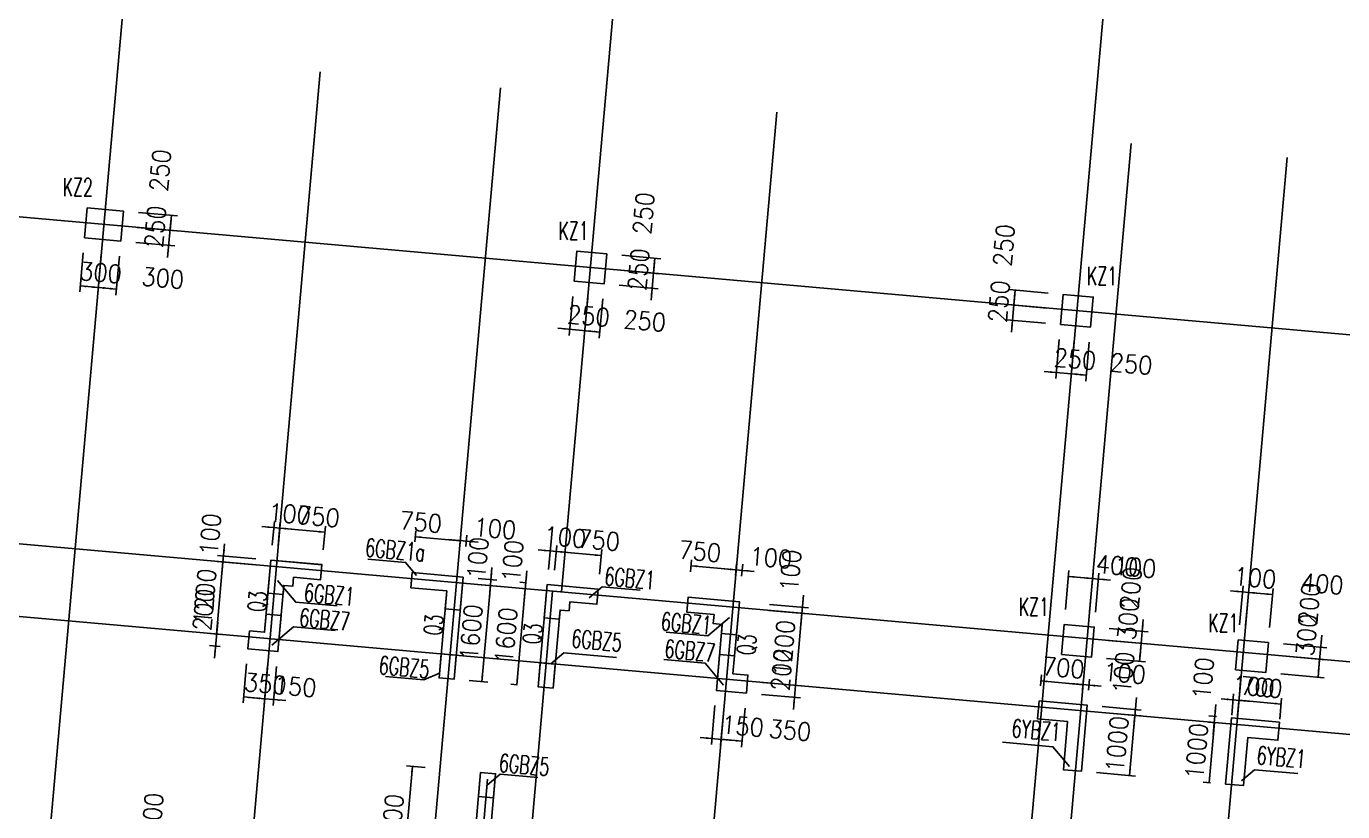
# Model space of a CAD drawing. Extents: x 387171 to 699106, y 11966 to 245688.
# Drawn here: x 616880 to 638714, y 66753 to 79777 of the extents above; entities that cross this region are included whole.
import ezdxf

# ---------------------------------------------------------------- set-up
doc = ezdxf.new("R2010")
doc.units = 0
doc.header["$LTSCALE"] = 100
doc.header["$MEASUREMENT"] = 0
for name, color, linetype in [('b边缘构件', 235, 'Continuous'), ('COLU', 7, 'Continuous'), ('DIM', 3, 'Continuous'), ('DOTE', 253, 'Continuous'), ('NUM', 7, 'Continuous'), ('TEXT', 7, 'Continuous'), ('THIN', 7, 'Continuous'), ('wall-主楼', 2, 'Continuous'), ('Y阴影', 254, 'Continuous'), ('剪力墙身标注', 7, 'Continuous'), ('小尺寸', 4, 'Continuous')]:
    doc.layers.add(name, color=color, linetype=linetype)
doc.styles.get("Standard").update_dxf_attribs({"font": 'standard'})
doc.dimstyles.get("Standard").update_dxf_attribs({"dimtxt": 300, "dimasz": 100, "dimexe": 100, "dimexo": 250, "dimgap": 100, "dimtad": 0, "dimtoh": 1, "dimdec": 0, "dimdsep": 46, "dimcen": 0.09, "dimclrt": 7, "dimadec": 0, "dimazin": 0, "dimtfac": 1, "dimtdec": 4, "dimtofl": 0, "dimtmove": 0, "dimatfit": 3, "dimfxl": 1, "dimtolj": 1, "dimtzin": 0, "dimarcsym": 0})

# ---------------------------------------------------------------- blocks, each defined once
blk = doc.blocks.new('*D3343')
at = {"layer": '小尺寸', "color": 0, "linetype": 'ByBlock', "lineweight": -2}
for p, q in [((620534, 69203), (620476, 68556)), ((620882, 69172), (620825, 68525)), ((620485, 68656), (620834, 68625))]:
    blk.add_line(p, q, dxfattribs=at)
for points in [[(620485, 68656), (620586, 68663), (620583, 68630)], [(620834, 68625), (620732, 68617), (620735, 68650)]]:
    blk.add_solid(points, dxfattribs=at)
at = {"layer": '小尺寸', "color": 7, "linetype": 'Continuous', "lineweight": -2, "insert": (620846, 68875), "char_height": 300, "width": 566.67, "attachment_point": 5, "rotation": 354.9316}
blk.add_mtext('350', dxfattribs=at)
blk = doc.blocks.new('*D3957')
at = {"layer": '小尺寸', "color": 0, "linetype": 'ByBlock', "lineweight": -2}
for p, q in [((628453, 68501), (628395, 67854)), ((628801, 68470), (628744, 67823)), ((628404, 67953), (628753, 67922))]:
    blk.add_line(p, q, dxfattribs=at)
for points in [[(628404, 67953), (628505, 67961), (628502, 67928)], [(628753, 67922), (628652, 67915), (628655, 67948)]]:
    blk.add_solid(points, dxfattribs=at)
at = {"layer": '小尺寸', "color": 7, "linetype": 'Continuous', "lineweight": -2, "insert": (629548, 68103), "char_height": 300, "width": 566.67, "attachment_point": 5, "rotation": 354.9316}
blk.add_mtext('350', dxfattribs=at)
blk = doc.blocks.new('*D129')
at = {"layer": '小尺寸', "color": 0, "linetype": 'ByBlock', "lineweight": -2}
for p, q in [((629196, 70092), (629844, 70034)), ((629638, 68848), (629744, 70043)), ((629090, 68896), (629738, 68839))]:
    blk.add_line(p, q, dxfattribs=at)
for points in [[(629744, 70043), (629752, 69942), (629719, 69945)], [(629638, 68848), (629630, 68949), (629663, 68946)]]:
    blk.add_solid(points, dxfattribs=at)
at = {"layer": '小尺寸', "color": 7, "linetype": 'Continuous', "lineweight": -2, "insert": (629442, 69467), "char_height": 300, "width": 690, "attachment_point": 5, "rotation": 84.9317}
blk.add_mtext('1200', dxfattribs=at)
blk = doc.blocks.new('*D4452')
at = {"layer": '小尺寸', "color": 0, "linetype": 'ByBlock', "lineweight": -2}
for p, q in [((629726, 69844), (629771, 70342)), ((629196, 70092), (629844, 70034)), ((629205, 70191), (629852, 70134))]:
    blk.add_line(p, q, dxfattribs=at)
for points in [[(629753, 70143), (629745, 70244), (629778, 70241)], [(629744, 70043), (629752, 69942), (629719, 69945)]]:
    blk.add_solid(points, dxfattribs=at)
at = {"layer": '小尺寸', "color": 7, "linetype": 'Continuous', "lineweight": -2, "insert": (629556, 70753), "char_height": 300, "width": 476.67, "attachment_point": 5, "rotation": 84.9316}
blk.add_mtext('100', dxfattribs=at)
blk = doc.blocks.new('*D598')
at = {"layer": '小尺寸', "color": 0, "linetype": 'ByBlock', "lineweight": -2}
for p, q in [((634718, 68397), (635365, 68340)), ((635177, 67352), (635266, 68349)), ((634629, 67401), (635277, 67344))]:
    blk.add_line(p, q, dxfattribs=at)
for points in [[(635266, 68349), (635273, 68247), (635240, 68250)], [(635177, 67352), (635169, 67454), (635203, 67451)]]:
    blk.add_solid(points, dxfattribs=at)
at = {"layer": '小尺寸', "color": 7, "linetype": 'Continuous', "lineweight": -2, "insert": (634972, 67873), "char_height": 300, "width": 690, "attachment_point": 5, "rotation": 84.9316}
blk.add_mtext('1000', dxfattribs=at)
blk = doc.blocks.new('*D1361')
at = {"layer": '小尺寸', "color": 0, "linetype": 'ByBlock', "lineweight": -2}
for p, q in [((635248, 68149), (635292, 68647)), ((634718, 68397), (635365, 68340)), ((634727, 68497), (635374, 68439))]:
    blk.add_line(p, q, dxfattribs=at)
for points in [[(635266, 68349), (635273, 68247), (635240, 68250)], [(635274, 68448), (635267, 68549), (635300, 68546)]]:
    blk.add_solid(points, dxfattribs=at)
at = {"layer": '小尺寸', "color": 7, "linetype": 'Continuous', "lineweight": -2, "insert": (635078, 69058), "char_height": 300, "width": 476.67, "attachment_point": 5, "rotation": 84.9316}
blk.add_mtext('100', dxfattribs=at)
blk = doc.blocks.new('*D314')
at = {"layer": '小尺寸', "color": 0, "linetype": 'ByBlock', "lineweight": -2}
for p, q in [((620169, 71193), (620125, 70695)), ((620688, 70947), (620052, 71003)), ((620679, 70847), (620043, 70903))]:
    blk.add_line(p, q, dxfattribs=at)
for points in [[(620151, 70994), (620144, 71095), (620177, 71092)], [(620142, 70895), (620150, 70793), (620117, 70796)]]:
    blk.add_solid(points, dxfattribs=at)
at = {"layer": '小尺寸', "color": 7, "linetype": 'Continuous', "lineweight": -2, "insert": (619932, 71353), "char_height": 300, "width": 476.67, "attachment_point": 5, "rotation": 84.9316}
blk.add_mtext('100', dxfattribs=at)
blk = doc.blocks.new('*D1208')
at = {"layer": '小尺寸', "color": 0, "linetype": 'ByBlock', "lineweight": -2}
for p, q in [((620142, 70895), (620036, 69699)), ((620679, 70847), (620043, 70903)), ((620106, 69693), (619937, 69708))]:
    blk.add_line(p, q, dxfattribs=at)
for points in [[(620142, 70895), (620150, 70793), (620117, 70796)], [(620036, 69699), (620029, 69800), (620062, 69797)]]:
    blk.add_solid(points, dxfattribs=at)
at = {"layer": '小尺寸', "color": 7, "linetype": 'Continuous', "lineweight": -2, "insert": (619840, 70319), "char_height": 300, "width": 690, "attachment_point": 5, "rotation": 84.9316}
blk.add_mtext('1200', dxfattribs=at)
blk = doc.blocks.new('*D791')
at = {"layer": '小尺寸', "color": 0, "linetype": 'ByBlock', "lineweight": -2}
for p, q in [((620054, 69898), (620001, 69301)), ((620106, 69693), (619937, 69708)), ((620094, 69493), (619919, 69509))]:
    blk.add_line(p, q, dxfattribs=at)
for points in [[(620036, 69699), (620029, 69800), (620062, 69797)], [(620019, 69500), (620027, 69399), (619993, 69402)]]:
    blk.add_solid(points, dxfattribs=at)
at = {"layer": '小尺寸', "color": 7, "linetype": 'Continuous', "lineweight": -2, "insert": (619821, 70103), "char_height": 300, "width": 566.67, "attachment_point": 5, "rotation": 84.9316}
blk.add_mtext('200', dxfattribs=at)
blk = doc.blocks.new('*D2277')
at = {"layer": '小尺寸', "color": 0, "linetype": 'ByBlock', "lineweight": -2}
for p, q in [((629603, 68449), (629656, 69047)), ((629090, 68896), (629738, 68839)), ((629073, 68697), (629720, 68640))]:
    blk.add_line(p, q, dxfattribs=at)
for points in [[(629638, 68848), (629630, 68949), (629663, 68946)], [(629620, 68648), (629628, 68547), (629595, 68550)]]:
    blk.add_solid(points, dxfattribs=at)
at = {"layer": '小尺寸', "color": 7, "linetype": 'Continuous', "lineweight": -2, "insert": (629410, 69105), "char_height": 300, "width": 566.67, "attachment_point": 5, "rotation": 84.9317}
blk.add_mtext('200', dxfattribs=at)
blk = doc.blocks.new('*D319')
at = {"layer": '小尺寸', "color": 0, "linetype": 'ByBlock', "lineweight": -2}
for p, q in [((623115, 65611), (623283, 67504)), ((623493, 67485), (623184, 67513)), ((623226, 65601), (623016, 65620))]:
    blk.add_line(p, q, dxfattribs=at)
for points in [[(623283, 67504), (623291, 67403), (623258, 67406)], [(623115, 65611), (623108, 65712), (623141, 65709)]]:
    blk.add_solid(points, dxfattribs=at)
at = {"layer": '小尺寸', "color": 7, "linetype": 'Continuous', "lineweight": -2, "insert": (622950, 66580), "char_height": 300, "width": 685, "attachment_point": 5, "rotation": 84.9316}
blk.add_mtext('1900', dxfattribs=at)
blk = doc.blocks.new('*D4313')
at = {"layer": '小尺寸', "color": 0, "linetype": 'ByBlock', "lineweight": -2}
for p, q in [((620786, 71481), (621284, 71437)), ((620959, 71173), (620994, 71563)), ((621059, 71165), (621093, 71554))]:
    blk.add_line(p, q, dxfattribs=at)
for points in [[(620985, 71463), (620884, 71455), (620887, 71489)], [(621085, 71454), (621186, 71462), (621183, 71429)]]:
    blk.add_solid(points, dxfattribs=at)
at = {"layer": '小尺寸', "color": 7, "linetype": 'Continuous', "lineweight": -2, "insert": (621248, 71691), "char_height": 300, "width": 476.67, "attachment_point": 5, "rotation": 354.9316}
blk.add_mtext('100', dxfattribs=at)
blk = doc.blocks.new('*D667')
at = {"layer": '小尺寸', "color": 0, "linetype": 'ByBlock', "lineweight": -2}
for p, q in [((621059, 71165), (621093, 71554)), ((621085, 71454), (621832, 71388)), ((621806, 71098), (621840, 71488))]:
    blk.add_line(p, q, dxfattribs=at)
for points in [[(621085, 71454), (621186, 71462), (621183, 71429)], [(621832, 71388), (621731, 71380), (621733, 71413)]]:
    blk.add_solid(points, dxfattribs=at)
at = {"layer": '小尺寸', "color": 7, "linetype": 'Continuous', "lineweight": -2, "insert": (621728, 71648), "char_height": 300, "width": 566.67, "attachment_point": 5, "rotation": 354.9316}
blk.add_mtext('750', dxfattribs=at)
blk = doc.blocks.new('*D1346')
at = {"layer": '小尺寸', "color": 0, "linetype": 'ByBlock', "lineweight": -2}
for p, q in [((628952, 70738), (628454, 70782)), ((628645, 70667), (628662, 70864)), ((628744, 70658), (628762, 70855))]:
    blk.add_line(p, q, dxfattribs=at)
for points in [[(628654, 70764), (628552, 70757), (628555, 70790)], [(628753, 70756), (628854, 70763), (628851, 70730)]]:
    blk.add_solid(points, dxfattribs=at)
at = {"layer": '小尺寸', "color": 7, "linetype": 'Continuous', "lineweight": -2, "insert": (629230, 70964), "char_height": 300, "width": 476.67, "attachment_point": 5, "rotation": 354.9316}
blk.add_mtext('100', dxfattribs=at)
blk = doc.blocks.new('*D1104')
at = {"layer": '小尺寸', "color": 0, "linetype": 'ByBlock', "lineweight": -2}
for p, q in [((627898, 70733), (627915, 70930)), ((628654, 70764), (627906, 70831)), ((628645, 70667), (628662, 70864))]:
    blk.add_line(p, q, dxfattribs=at)
for points in [[(627906, 70831), (628008, 70839), (628005, 70805)], [(628654, 70764), (628552, 70757), (628555, 70790)]]:
    blk.add_solid(points, dxfattribs=at)
at = {"layer": '小尺寸', "color": 7, "linetype": 'Continuous', "lineweight": -2, "insert": (628053, 71069), "char_height": 300, "width": 566.67, "attachment_point": 5, "rotation": 354.9316}
blk.add_mtext('750', dxfattribs=at)
blk = doc.blocks.new('*D1844')
at = {"layer": '小尺寸', "color": 0, "linetype": 'ByBlock', "lineweight": -2}
for p, q in [((624377, 71221), (623879, 71265)), ((624070, 71160), (624087, 71347)), ((624170, 71151), (624186, 71338))]:
    blk.add_line(p, q, dxfattribs=at)
for points in [[(624078, 71247), (623977, 71239), (623980, 71272)], [(624178, 71238), (624279, 71246), (624276, 71213)]]:
    blk.add_solid(points, dxfattribs=at)
at = {"layer": '小尺寸', "color": 7, "linetype": 'Continuous', "lineweight": -2, "insert": (624654, 71447), "char_height": 300, "width": 476.67, "attachment_point": 5, "rotation": 354.9316}
blk.add_mtext('100', dxfattribs=at)
blk = doc.blocks.new('*D1584')
at = {"layer": '小尺寸', "color": 0, "linetype": 'ByBlock', "lineweight": -2}
for p, q in [((623323, 71226), (623340, 71413)), ((624078, 71247), (623331, 71313)), ((624070, 71160), (624087, 71347))]:
    blk.add_line(p, q, dxfattribs=at)
for points in [[(623331, 71313), (623432, 71321), (623429, 71288)], [(624078, 71247), (623977, 71239), (623980, 71272)]]:
    blk.add_solid(points, dxfattribs=at)
at = {"layer": '小尺寸', "color": 7, "linetype": 'Continuous', "lineweight": -2, "insert": (623424, 71556), "char_height": 300, "width": 566.67, "attachment_point": 5, "rotation": 354.9316}
blk.add_mtext('750', dxfattribs=at)
blk = doc.blocks.new('*D2349')
at = {"layer": '小尺寸', "color": 0, "linetype": 'ByBlock', "lineweight": -2}
for p, q in [((625370, 71094), (625868, 71050)), ((625542, 70767), (625578, 71176)), ((625641, 70758), (625677, 71167))]:
    blk.add_line(p, q, dxfattribs=at)
for points in [[(625569, 71076), (625468, 71069), (625471, 71102)], [(625669, 71067), (625770, 71075), (625767, 71042)]]:
    blk.add_solid(points, dxfattribs=at)
at = {"layer": '小尺寸', "color": 7, "linetype": 'Continuous', "lineweight": -2, "insert": (625815, 71305), "char_height": 300, "width": 476.67, "attachment_point": 5, "rotation": 354.9316}
blk.add_mtext('100', dxfattribs=at)
blk = doc.blocks.new('*D2102')
at = {"layer": '小尺寸', "color": 0, "linetype": 'ByBlock', "lineweight": -2}
for p, q in [((625641, 70758), (625677, 71167)), ((625669, 71067), (626416, 71001)), ((626388, 70692), (626425, 71101))]:
    blk.add_line(p, q, dxfattribs=at)
for points in [[(625669, 71067), (625770, 71075), (625767, 71042)], [(626416, 71001), (626315, 70993), (626318, 71027)]]:
    blk.add_solid(points, dxfattribs=at)
at = {"layer": '小尺寸', "color": 7, "linetype": 'Continuous', "lineweight": -2, "insert": (626376, 71256), "char_height": 300, "width": 566.67, "attachment_point": 5, "rotation": 354.9316}
blk.add_mtext('750', dxfattribs=at)
blk = doc.blocks.new('*D2862')
at = {"layer": '小尺寸', "color": 0, "linetype": 'ByBlock', "lineweight": -2}
for p, q in [((634706, 68833), (634208, 68877)), ((634400, 68777), (634416, 68959)), ((634500, 68768), (634516, 68950))]:
    blk.add_line(p, q, dxfattribs=at)
for points in [[(634407, 68859), (634306, 68852), (634309, 68885)], [(634507, 68851), (634608, 68858), (634605, 68825)]]:
    blk.add_solid(points, dxfattribs=at)
at = {"layer": '小尺寸', "color": 7, "linetype": 'Continuous', "lineweight": -2, "insert": (635098, 69049), "char_height": 300, "width": 476.67, "attachment_point": 5, "rotation": 354.9316}
blk.add_mtext('100', dxfattribs=at)
blk = doc.blocks.new('*D2600')
at = {"layer": '小尺寸', "color": 0, "linetype": 'ByBlock', "lineweight": -2}
for p, q in [((633703, 68839), (633719, 69021)), ((634407, 68859), (633710, 68921)), ((634400, 68777), (634416, 68959))]:
    blk.add_line(p, q, dxfattribs=at)
for points in [[(633710, 68921), (633811, 68929), (633808, 68896)], [(634407, 68859), (634306, 68852), (634309, 68885)]]:
    blk.add_solid(points, dxfattribs=at)
at = {"layer": '小尺寸', "color": 7, "linetype": 'Continuous', "lineweight": -2, "insert": (634081, 69139), "char_height": 300, "width": 566.67, "attachment_point": 5, "rotation": 354.9316}
blk.add_mtext('700', dxfattribs=at)
blk = doc.blocks.new('*D2789')
at = {"layer": '小尺寸', "color": 0, "linetype": 'ByBlock', "lineweight": -2}
for p, q in [((636612, 68530), (636568, 68032)), ((636611, 68229), (636486, 68240)), ((636619, 68329), (636495, 68340))]:
    blk.add_line(p, q, dxfattribs=at)
for points in [[(636594, 68331), (636587, 68432), (636620, 68429)], [(636586, 68231), (636593, 68130), (636560, 68133)]]:
    blk.add_solid(points, dxfattribs=at)
at = {"layer": '小尺寸', "color": 7, "linetype": 'Continuous', "lineweight": -2, "insert": (636399, 68963), "char_height": 300, "width": 476.67, "attachment_point": 5, "rotation": 84.9316}
blk.add_mtext('100', dxfattribs=at)
blk = doc.blocks.new('*D3680')
at = {"layer": '小尺寸', "color": 0, "linetype": 'ByBlock', "lineweight": -2}
for p, q in [((636611, 68229), (636486, 68240)), ((636586, 68231), (636497, 67235)), ((636522, 67233), (636398, 67244))]:
    blk.add_line(p, q, dxfattribs=at)
for points in [[(636586, 68231), (636593, 68130), (636560, 68133)], [(636497, 67235), (636490, 67336), (636523, 67334)]]:
    blk.add_solid(points, dxfattribs=at)
at = {"layer": '小尺寸', "color": 7, "linetype": 'Continuous', "lineweight": -2, "insert": (636292, 67756), "char_height": 300, "width": 690, "attachment_point": 5, "rotation": 84.9316}
blk.add_mtext('1000', dxfattribs=at)
blk = doc.blocks.new('*D3291')
at = {"layer": '小尺寸', "color": 0, "linetype": 'ByBlock', "lineweight": -2}
for p, q in [((636696, 68626), (637194, 68582)), ((636873, 68356), (636904, 68708)), ((636972, 68347), (637004, 68700))]:
    blk.add_line(p, q, dxfattribs=at)
for points in [[(636895, 68609), (636794, 68601), (636797, 68634)], [(636995, 68600), (637096, 68608), (637093, 68574)]]:
    blk.add_solid(points, dxfattribs=at)
at = {"layer": '小尺寸', "color": 7, "linetype": 'Continuous', "lineweight": -2, "insert": (637236, 68829), "char_height": 300, "width": 476.67, "attachment_point": 5, "rotation": 354.9316}
blk.add_mtext('100', dxfattribs=at)
blk = doc.blocks.new('*D4166')
at = {"layer": '小尺寸', "color": 0, "linetype": 'ByBlock', "lineweight": -2}
for p, q in [((636972, 68347), (637004, 68700)), ((636995, 68600), (637692, 68538)), ((637670, 68285), (637701, 68638))]:
    blk.add_line(p, q, dxfattribs=at)
for points in [[(636995, 68600), (637096, 68608), (637093, 68574)], [(637692, 68538), (637591, 68530), (637594, 68563)]]:
    blk.add_solid(points, dxfattribs=at)
at = {"layer": '小尺寸', "color": 7, "linetype": 'Continuous', "lineweight": -2, "insert": (637366, 68818), "char_height": 300, "width": 566.67, "attachment_point": 5, "rotation": 354.9316}
blk.add_mtext('700', dxfattribs=at)
blk = doc.blocks.new('*D1188')
at = {"layer": '小尺寸', "color": 0, "linetype": 'ByBlock', "lineweight": -2}
for p, q in [((624604, 70800), (624560, 70302)), ((624374, 70620), (624686, 70592)), ((624365, 70520), (624677, 70492))]:
    blk.add_line(p, q, dxfattribs=at)
for points in [[(624586, 70601), (624578, 70702), (624612, 70699)], [(624577, 70501), (624585, 70400), (624552, 70403)]]:
    blk.add_solid(points, dxfattribs=at)
at = {"layer": '小尺寸', "color": 7, "linetype": 'Continuous', "lineweight": -2, "insert": (624367, 70960), "char_height": 300, "width": 476.67, "attachment_point": 5, "rotation": 84.9316}
blk.add_mtext('100', dxfattribs=at)
blk = doc.blocks.new('*D1359')
at = {"layer": '小尺寸', "color": 0, "linetype": 'ByBlock', "lineweight": -2}
for p, q in [((624365, 70520), (624677, 70492)), ((624577, 70501), (624436, 68907)), ((624223, 68926), (624536, 68899))]:
    blk.add_line(p, q, dxfattribs=at)
for points in [[(624577, 70501), (624585, 70400), (624552, 70403)], [(624436, 68907), (624428, 69009), (624461, 69006)]]:
    blk.add_solid(points, dxfattribs=at)
at = {"layer": '小尺寸', "color": 7, "linetype": 'Continuous', "lineweight": -2, "insert": (624258, 69726), "char_height": 300, "width": 685, "attachment_point": 5, "rotation": 84.9316}
blk.add_mtext('1600', dxfattribs=at)
blk = doc.blocks.new('*D2266')
at = {"layer": '小尺寸', "color": 0, "linetype": 'ByBlock', "lineweight": -2}
for p, q in [((625183, 70749), (625139, 70251)), ((625171, 70549), (625066, 70558)), ((625162, 70449), (625057, 70459))]:
    blk.add_line(p, q, dxfattribs=at)
for points in [[(625165, 70549), (625157, 70651), (625191, 70648)], [(625156, 70450), (625164, 70349), (625131, 70352)]]:
    blk.add_solid(points, dxfattribs=at)
at = {"layer": '小尺寸', "color": 7, "linetype": 'Continuous', "lineweight": -2, "insert": (624946, 70909), "char_height": 300, "width": 476.67, "attachment_point": 5, "rotation": 84.9316}
blk.add_mtext('100', dxfattribs=at)
blk = doc.blocks.new('*D1872')
at = {"layer": '小尺寸', "color": 0, "linetype": 'ByBlock', "lineweight": -2}
for p, q in [((625156, 70450), (625015, 68856)), ((625162, 70449), (625057, 70459)), ((625021, 68856), (624915, 68865))]:
    blk.add_line(p, q, dxfattribs=at)
for points in [[(625156, 70450), (625164, 70349), (625131, 70352)], [(625015, 68856), (625007, 68957), (625040, 68954)]]:
    blk.add_solid(points, dxfattribs=at)
at = {"layer": '小尺寸', "color": 7, "linetype": 'Continuous', "lineweight": -2, "insert": (624837, 69675), "char_height": 300, "width": 685, "attachment_point": 5, "rotation": 84.9316}
blk.add_mtext('1600', dxfattribs=at)
blk = doc.blocks.new('*D2023')
at = {"layer": '小尺寸', "color": 0, "linetype": 'ByBlock', "lineweight": -2}
for p, q in [((619185, 66261), (619141, 65763)), ((619042, 65973), (619258, 65953)), ((619051, 66072), (619267, 66053))]:
    blk.add_line(p, q, dxfattribs=at)
for points in [[(619167, 66062), (619160, 66163), (619193, 66160)], [(619158, 65962), (619166, 65861), (619133, 65864)]]:
    blk.add_solid(points, dxfattribs=at)
at = {"layer": '小尺寸', "color": 7, "linetype": 'Continuous', "lineweight": -2, "insert": (618975, 66718), "char_height": 300, "width": 476.67, "attachment_point": 5, "rotation": 84.9316}
blk.add_mtext('100', dxfattribs=at)
blk = doc.blocks.new('*D1144')
at = {"layer": '小尺寸', "color": 0, "linetype": 'ByBlock', "lineweight": -2}
for p, q in [((620882, 69172), (620825, 68525)), ((621032, 69159), (620974, 68512)), ((620635, 68642), (621183, 68594))]:
    blk.add_line(p, q, dxfattribs=at)
for points in [[(620834, 68625), (620733, 68617), (620736, 68650)], [(620983, 68611), (621084, 68619), (621081, 68586)]]:
    blk.add_solid(points, dxfattribs=at)
at = {"layer": '小尺寸', "color": 7, "linetype": 'Continuous', "lineweight": -2, "insert": (621342, 68830), "char_height": 300, "width": 476.67, "attachment_point": 5, "rotation": 354.9316}
blk.add_mtext('150', dxfattribs=at)
blk = doc.blocks.new('*D875')
at = {"layer": '小尺寸', "color": 0, "linetype": 'ByBlock', "lineweight": -2}
for p, q in [((628303, 68514), (628246, 67867)), ((628453, 68501), (628395, 67854)), ((628056, 67984), (628603, 67936))]:
    blk.add_line(p, q, dxfattribs=at)
for points in [[(628255, 67966), (628154, 67959), (628157, 67992)], [(628404, 67953), (628505, 67961), (628502, 67928)]]:
    blk.add_solid(points, dxfattribs=at)
at = {"layer": '小尺寸', "color": 7, "linetype": 'Continuous', "lineweight": -2, "insert": (628763, 68172), "char_height": 300, "width": 476.67, "attachment_point": 5, "rotation": 354.9316}
blk.add_mtext('150', dxfattribs=at)
blk = doc.blocks.new('*D599')
at = {"layer": 'DIM', "color": 0, "linetype": 'ByBlock', "lineweight": -2}
for p, q in [((617825, 76019), (617768, 75372)), ((618124, 75993), (618067, 75345)), ((617777, 75471), (618076, 75445))]:
    blk.add_line(p, q, dxfattribs=at)
for points in [[(617777, 75471), (617878, 75479), (617875, 75446)], [(618076, 75445), (617975, 75437), (617978, 75470)]]:
    blk.add_solid(points, dxfattribs=at)
at = {"layer": 'DIM', "color": 7, "linetype": 'Continuous', "lineweight": -2, "insert": (618113, 75693), "char_height": 300, "width": 566.67, "attachment_point": 5, "rotation": 354.9316}
blk.add_mtext('300', dxfattribs=at)
blk = doc.blocks.new('*D363')
at = {"layer": 'DIM', "color": 0, "linetype": 'ByBlock', "lineweight": -2}
for p, q in [((618124, 75993), (618067, 75345)), ((618423, 75966), (618366, 75319)), ((618076, 75445), (618374, 75418))]:
    blk.add_line(p, q, dxfattribs=at)
for points in [[(618076, 75445), (618177, 75453), (618174, 75420)], [(618374, 75418), (618273, 75411), (618276, 75444)]]:
    blk.add_solid(points, dxfattribs=at)
at = {"layer": 'DIM', "color": 7, "linetype": 'Continuous', "lineweight": -2, "insert": (619145, 75601), "char_height": 300, "width": 566.67, "attachment_point": 5, "rotation": 354.9316}
blk.add_mtext('300', dxfattribs=at)
blk = doc.blocks.new('*D1119')
at = {"layer": 'DIM', "color": 0, "linetype": 'ByBlock', "lineweight": -2}
for p, q in [((618716, 76442), (619364, 76385)), ((619224, 75945), (619282, 76593)), ((618694, 76193), (619342, 76136))]:
    blk.add_line(p, q, dxfattribs=at)
for points in [[(619264, 76394), (619256, 76495), (619290, 76492)], [(619242, 76145), (619250, 76044), (619217, 76046)]]:
    blk.add_solid(points, dxfattribs=at)
at = {"layer": 'DIM', "color": 7, "linetype": 'Continuous', "lineweight": -2, "insert": (619019, 76456), "char_height": 300, "width": 566.67, "attachment_point": 5, "rotation": 84.9316}
blk.add_mtext('250', dxfattribs=at)
blk = doc.blocks.new('*D726')
at = {"layer": 'DIM', "color": 0, "linetype": 'ByBlock', "lineweight": -2}
for p, q in [((618738, 76691), (619386, 76634)), ((619264, 76394), (619286, 76643)), ((618716, 76442), (619364, 76385))]:
    blk.add_line(p, q, dxfattribs=at)
for points in [[(619286, 76643), (619294, 76542), (619261, 76545)], [(619264, 76394), (619256, 76495), (619290, 76492)]]:
    blk.add_solid(points, dxfattribs=at)
at = {"layer": 'DIM', "color": 7, "linetype": 'Continuous', "lineweight": -2, "insert": (619101, 77388), "char_height": 300, "width": 566.67, "attachment_point": 5, "rotation": 84.9316}
blk.add_mtext('250', dxfattribs=at)
blk = doc.blocks.new('*D4044')
at = {"layer": 'DIM', "color": 0, "linetype": 'ByBlock', "lineweight": -2}
for p, q in [((633829, 75353), (633182, 75410)), ((633281, 75401), (633259, 75152)), ((633807, 75104), (633160, 75161))]:
    blk.add_line(p, q, dxfattribs=at)
for points in [[(633281, 75401), (633289, 75300), (633256, 75303)], [(633259, 75152), (633251, 75253), (633285, 75251)]]:
    blk.add_solid(points, dxfattribs=at)
at = {"layer": 'DIM', "color": 7, "linetype": 'Continuous', "lineweight": -2, "insert": (633096, 76147), "char_height": 300, "width": 566.67, "attachment_point": 5, "rotation": 84.9316}
blk.add_mtext('250', dxfattribs=at)
blk = doc.blocks.new('*D237')
at = {"layer": 'DIM', "color": 0, "linetype": 'ByBlock', "lineweight": -2}
for p, q in [((633277, 75352), (633219, 74704)), ((633807, 75104), (633160, 75161)), ((633785, 74855), (633137, 74912))]:
    blk.add_line(p, q, dxfattribs=at)
for points in [[(633259, 75152), (633251, 75253), (633285, 75251)], [(633237, 74903), (633245, 74802), (633212, 74805)]]:
    blk.add_solid(points, dxfattribs=at)
at = {"layer": 'DIM', "color": 7, "linetype": 'Continuous', "lineweight": -2, "insert": (633014, 75215), "char_height": 300, "width": 566.67, "attachment_point": 5, "rotation": 84.9316}
blk.add_mtext('250', dxfattribs=at)
blk = doc.blocks.new('*D4559')
at = {"layer": 'DIM', "color": 0, "linetype": 'ByBlock', "lineweight": -2}
for p, q in [((634012, 74584), (633954, 73936)), ((634261, 74562), (634203, 73914)), ((633764, 74054), (634412, 73996))]:
    blk.add_line(p, q, dxfattribs=at)
for points in [[(633963, 74036), (633862, 74028), (633865, 74061)], [(634212, 74014), (634313, 74022), (634310, 73988)]]:
    blk.add_solid(points, dxfattribs=at)
at = {"layer": 'DIM', "color": 7, "linetype": 'Continuous', "lineweight": -2, "insert": (634274, 74259), "char_height": 300, "width": 566.67, "attachment_point": 5, "rotation": 354.9316}
blk.add_mtext('250', dxfattribs=at)
blk = doc.blocks.new('*D186')
at = {"layer": 'DIM', "color": 0, "linetype": 'ByBlock', "lineweight": -2}
for p, q in [((634261, 74562), (634203, 73914)), ((634510, 74540), (634452, 73892)), ((634212, 74014), (634461, 73992))]:
    blk.add_line(p, q, dxfattribs=at)
for points in [[(634212, 74014), (634313, 74022), (634310, 73988)], [(634461, 73992), (634360, 73984), (634363, 74017)]]:
    blk.add_solid(points, dxfattribs=at)
at = {"layer": 'DIM', "color": 7, "linetype": 'Continuous', "lineweight": -2, "insert": (635207, 74177), "char_height": 300, "width": 566.67, "attachment_point": 5, "rotation": 354.9316}
blk.add_mtext('250', dxfattribs=at)
blk = doc.blocks.new('*D915')
at = {"layer": 'DIM', "color": 0, "linetype": 'ByBlock', "lineweight": -2}
for p, q in [((625944, 75299), (625886, 74652)), ((626193, 75277), (626135, 74630)), ((625696, 74769), (626343, 74712))]:
    blk.add_line(p, q, dxfattribs=at)
for points in [[(625895, 74751), (625794, 74744), (625797, 74777)], [(626144, 74729), (626245, 74737), (626242, 74704)]]:
    blk.add_solid(points, dxfattribs=at)
at = {"layer": 'DIM', "color": 7, "linetype": 'Continuous', "lineweight": -2, "insert": (626206, 74975), "char_height": 300, "width": 566.67, "attachment_point": 5, "rotation": 354.9316}
blk.add_mtext('250', dxfattribs=at)
blk = doc.blocks.new('*D696')
at = {"layer": 'DIM', "color": 0, "linetype": 'ByBlock', "lineweight": -2}
for p, q in [((626193, 75277), (626135, 74630)), ((626442, 75255), (626384, 74608)), ((626144, 74729), (626393, 74707))]:
    blk.add_line(p, q, dxfattribs=at)
for points in [[(626144, 74729), (626245, 74737), (626242, 74704)], [(626393, 74707), (626292, 74700), (626295, 74733)]]:
    blk.add_solid(points, dxfattribs=at)
at = {"layer": 'DIM', "color": 7, "linetype": 'Continuous', "lineweight": -2, "insert": (627139, 74892), "char_height": 300, "width": 566.67, "attachment_point": 5, "rotation": 354.9316}
blk.add_mtext('250', dxfattribs=at)
blk = doc.blocks.new('*D1451')
at = {"layer": 'DIM', "color": 0, "linetype": 'ByBlock', "lineweight": -2}
for p, q in [((627243, 75234), (627300, 75882)), ((626735, 75731), (627382, 75674)), ((626713, 75482), (627360, 75425))]:
    blk.add_line(p, q, dxfattribs=at)
for points in [[(627283, 75682), (627275, 75784), (627308, 75781)], [(627261, 75433), (627268, 75332), (627235, 75335)]]:
    blk.add_solid(points, dxfattribs=at)
at = {"layer": 'DIM', "color": 7, "linetype": 'Continuous', "lineweight": -2, "insert": (627037, 75745), "char_height": 300, "width": 566.67, "attachment_point": 5, "rotation": 84.9316}
blk.add_mtext('250', dxfattribs=at)
blk = doc.blocks.new('*D1217')
at = {"layer": 'DIM', "color": 0, "linetype": 'ByBlock', "lineweight": -2}
for p, q in [((626757, 75980), (627404, 75923)), ((627283, 75682), (627305, 75932)), ((626735, 75731), (627382, 75674))]:
    blk.add_line(p, q, dxfattribs=at)
for points in [[(627283, 75682), (627275, 75784), (627308, 75781)], [(627305, 75932), (627312, 75830), (627279, 75833)]]:
    blk.add_solid(points, dxfattribs=at)
at = {"layer": 'DIM', "color": 7, "linetype": 'Continuous', "lineweight": -2, "insert": (627120, 76677), "char_height": 300, "width": 566.67, "attachment_point": 5, "rotation": 84.9316}
blk.add_mtext('250', dxfattribs=at)
blk = doc.blocks.new('*D2304')
at = {"layer": 'DIM', "color": 0, "linetype": 'ByBlock', "lineweight": -2}
for p, q in [((636855, 70416), (637353, 70372)), ((637005, 69851), (637063, 70498)), ((637105, 69842), (637162, 70489))]:
    blk.add_line(p, q, dxfattribs=at)
for points in [[(637054, 70399), (636953, 70391), (636956, 70424)], [(637154, 70390), (637255, 70397), (637252, 70364)]]:
    blk.add_solid(points, dxfattribs=at)
at = {"layer": 'DIM', "color": 7, "linetype": 'Continuous', "lineweight": -2, "insert": (637262, 70631), "char_height": 300, "width": 476.67, "attachment_point": 5, "rotation": 354.9316}
blk.add_mtext('100', dxfattribs=at)
blk = doc.blocks.new('*D3225')
at = {"layer": 'DIM', "color": 0, "linetype": 'ByBlock', "lineweight": -2}
for p, q in [((637105, 69842), (637162, 70489)), ((637154, 70390), (637552, 70354)), ((637503, 69807), (637561, 70454))]:
    blk.add_line(p, q, dxfattribs=at)
for points in [[(637154, 70390), (637255, 70397), (637252, 70364)], [(637552, 70354), (637451, 70347), (637454, 70380)]]:
    blk.add_solid(points, dxfattribs=at)
at = {"layer": 'DIM', "color": 7, "linetype": 'Continuous', "lineweight": -2, "insert": (638377, 70532), "char_height": 300, "width": 576.67, "attachment_point": 5, "rotation": 354.9316}
blk.add_mtext('400', dxfattribs=at)
blk = doc.blocks.new('*D2831')
at = {"layer": 'DIM', "color": 0, "linetype": 'ByBlock', "lineweight": -2}
for p, q in [((634117, 70107), (634174, 70754)), ((634165, 70655), (634564, 70619)), ((634515, 70072), (634573, 70719))]:
    blk.add_line(p, q, dxfattribs=at)
for points in [[(634165, 70655), (634266, 70663), (634264, 70629)], [(634564, 70619), (634463, 70612), (634466, 70645)]]:
    blk.add_solid(points, dxfattribs=at)
at = {"layer": 'DIM', "color": 7, "linetype": 'Continuous', "lineweight": -2, "insert": (634973, 70834), "char_height": 300, "width": 576.67, "attachment_point": 5, "rotation": 354.9316}
blk.add_mtext('400', dxfattribs=at)
blk = doc.blocks.new('*D3732')
at = {"layer": 'DIM', "color": 0, "linetype": 'ByBlock', "lineweight": -2}
for p, q in [((634365, 70637), (634863, 70593)), ((634515, 70072), (634573, 70719)), ((634615, 70063), (634672, 70710))]:
    blk.add_line(p, q, dxfattribs=at)
for points in [[(634564, 70619), (634463, 70612), (634466, 70645)], [(634663, 70611), (634764, 70618), (634762, 70585)]]:
    blk.add_solid(points, dxfattribs=at)
at = {"layer": 'DIM', "color": 7, "linetype": 'Continuous', "lineweight": -2, "insert": (635273, 70807), "char_height": 300, "width": 476.67, "attachment_point": 5, "rotation": 354.9316}
blk.add_mtext('100', dxfattribs=at)
blk = doc.blocks.new('*D3915')
at = {"layer": 'DIM', "color": 0, "linetype": 'ByBlock', "lineweight": -2}
for p, q in [((634824, 69592), (635472, 69535)), ((635345, 69245), (635372, 69544)), ((634798, 69294), (635445, 69236))]:
    blk.add_line(p, q, dxfattribs=at)
for points in [[(635372, 69544), (635380, 69443), (635347, 69446)], [(635345, 69245), (635338, 69346), (635371, 69343)]]:
    blk.add_solid(points, dxfattribs=at)
at = {"layer": 'DIM', "color": 7, "linetype": 'Continuous', "lineweight": -2, "insert": (635157, 69948), "char_height": 300, "width": 566.67, "attachment_point": 5, "rotation": 84.9316}
blk.add_mtext('300', dxfattribs=at)
blk = doc.blocks.new('*D3519')
at = {"layer": 'DIM', "color": 0, "linetype": 'ByBlock', "lineweight": -2}
for p, q in [((635354, 69345), (635407, 69942)), ((634842, 69792), (635489, 69734)), ((634824, 69592), (635472, 69535))]:
    blk.add_line(p, q, dxfattribs=at)
for points in [[(635390, 69743), (635382, 69844), (635415, 69841)], [(635372, 69544), (635380, 69443), (635347, 69446)]]:
    blk.add_solid(points, dxfattribs=at)
at = {"layer": 'DIM', "color": 7, "linetype": 'Continuous', "lineweight": -2, "insert": (635203, 70464), "char_height": 300, "width": 566.67, "attachment_point": 5, "rotation": 84.9316}
blk.add_mtext('200', dxfattribs=at)
blk = doc.blocks.new('*D2095')
at = {"layer": 'DIM', "color": 0, "linetype": 'ByBlock', "lineweight": -2}
for p, q in [((637713, 69336), (638432, 69272)), ((638306, 68982), (638332, 69281)), ((637686, 69037), (638405, 68974))]:
    blk.add_line(p, q, dxfattribs=at)
for points in [[(638332, 69281), (638340, 69180), (638307, 69183)], [(638306, 68982), (638298, 69084), (638331, 69081)]]:
    blk.add_solid(points, dxfattribs=at)
at = {"layer": 'DIM', "color": 7, "linetype": 'Continuous', "lineweight": -2, "insert": (638117, 69685), "char_height": 300, "width": 566.67, "attachment_point": 5, "rotation": 84.9316}
blk.add_mtext('300', dxfattribs=at)
blk = doc.blocks.new('*D513')
at = {"layer": 'DIM', "color": 0, "linetype": 'ByBlock', "lineweight": -2}
for p, q in [((638315, 69082), (638368, 69680)), ((637730, 69535), (638449, 69472)), ((637713, 69336), (638432, 69272))]:
    blk.add_line(p, q, dxfattribs=at)
for points in [[(638350, 69481), (638342, 69582), (638375, 69579)], [(638332, 69281), (638340, 69180), (638307, 69183)]]:
    blk.add_solid(points, dxfattribs=at)
at = {"layer": 'DIM', "color": 7, "linetype": 'Continuous', "lineweight": -2, "insert": (638163, 70201), "char_height": 300, "width": 566.67, "attachment_point": 5, "rotation": 84.9316}
blk.add_mtext('200', dxfattribs=at)

msp = doc.modelspace()

# ---------------------------------------------------------------- hatches: boundary and pattern name
at = {"layer": 'Y阴影'}
h = msp.add_hatch(dxfattribs=at)
h.set_pattern_fill('ANSI31', color=256, scale=25, angle=-21.95462, style=0)
h.set_pattern_definition([])
h.paths.add_polyline_path([(620888.5, 70376.6), (620937.1, 70924.5), (621783.8, 70849.4), (621761.7, 70600.4), (621313.8, 70640.1), (621300.6, 70490.7), (621151.2, 70503.9), (621137.9, 70354.5)], flags=0)
h = msp.add_hatch(dxfattribs=at)
h.set_pattern_fill('ANSI31', color=256, scale=25, angle=-21.95462, style=0)
h.set_pattern_definition([])
h.paths.add_polyline_path([(623255.9, 70467.8), (623853.9, 70414.8), (623827.4, 70116), (624076, 70093.9), (624124.6, 70641.8), (623278, 70716.9)], flags=0)
h = msp.add_hatch(dxfattribs=at)
h.set_pattern_fill('ANSI31', color=256, scale=25, angle=-21.95462, style=0)
h.set_pattern_definition([])
h.paths.add_polyline_path([(625470.6, 69970.2), (625519.2, 70518.1), (626365.8, 70443), (626343.7, 70194), (625895.8, 70233.7), (625882.6, 70084.3), (625733.2, 70097.5), (625719.9, 69948.1)], flags=0)
h = msp.add_hatch(dxfattribs=at)
h.set_pattern_fill('ANSI31', color=256, scale=25, angle=-21.95462, style=0)
h.set_pattern_definition([])
h.paths.add_polyline_path([(627838.2, 70061.4), (628286.5, 70021.7), (628273.2, 69872.3), (628422.6, 69859), (628409.4, 69709.6), (628658.4, 69687.5), (628707, 70235.4), (627860.3, 70310.4)], flags=0)
h = msp.add_hatch(dxfattribs=at)
h.set_pattern_fill('ANSI31', color=256, scale=25, angle=-21.95462, style=0)
h.set_pattern_definition([])
h.paths.add_polyline_path([(621107, 70005.9), (621054, 69408.2), (620555.6, 69452.4), (620582.1, 69751.2), (620831.1, 69729.2), (620857.6, 70028)], flags=0)
h = msp.add_hatch(dxfattribs=at)
h.set_pattern_fill('ANSI31', color=256, scale=25, angle=-21.95462, style=0)
h.set_pattern_definition([])
h.paths.add_polyline_path([(623761.1, 69368.9), (623725.8, 68970.5), (623974.4, 68948.4), (624009.8, 69346.8)], flags=0)
h = msp.add_hatch(dxfattribs=at)
h.set_pattern_fill('ANSI31', color=256, scale=25, angle=-21.95462, style=0)
h.set_pattern_definition([])
h.paths.add_polyline_path([(625404.6, 69223.1), (625369.3, 68824.7), (625618.3, 68802.6), (625653.7, 69201.1)], flags=0)
h = msp.add_hatch(dxfattribs=at)
h.set_pattern_fill('ANSI31', color=256, scale=25, angle=-21.95462, style=0)
h.set_pattern_definition([])
h.paths.add_polyline_path([(628378.4, 69361), (628325.4, 68763.3), (628823.5, 68719.1), (628850, 69018), (628601, 69040), (628627.5, 69338.9)], flags=0)
h = msp.add_hatch(dxfattribs=at)
h.set_pattern_fill('ANSI31', color=256, scale=25, angle=-21.95462, style=0)
h.set_pattern_definition([])
h.paths.add_polyline_path([(633681, 68589.5), (633654.5, 68290.7), (634152.6, 68246.5), (634081.9, 67449.6), (634380.7, 67423.1), (634477.9, 68518.8)], flags=0)
h = msp.add_hatch(dxfattribs=at)
h.set_pattern_fill('ANSI31', color=256, scale=25, angle=-21.95462, style=0)
h.set_pattern_definition([])
h.paths.add_polyline_path([(636868.8, 68306.8), (636771.7, 67211.1), (637070.5, 67184.6), (637141.2, 67981.4), (637639.2, 67937.3), (637665.7, 68236.1)], flags=0)
h = msp.add_hatch(dxfattribs=at)
h.set_pattern_fill('ANSI31', color=256, scale=25, angle=-21.95462, style=0)
h.set_pattern_definition([])
h.paths.add_polyline_path([(624415, 67403.4), (624379.7, 67005), (624628.7, 66982.9), (624664, 67381.4)], flags=0)

# ---------------------------------------------------------------- linework, layer by layer
at = {"layer": 'b边缘构件'}
for points in [[(620888.5, 70376.6), (620937.1, 70924.5), (621783.8, 70849.4), (621761.7, 70600.4), (621313.8, 70640.1), (621300.6, 70490.7), (621151.2, 70503.9), (621137.9, 70354.5)], [(625470.6, 69970.2), (625519.2, 70518.1), (626365.8, 70443), (626343.7, 70194), (625895.8, 70233.7), (625882.6, 70084.3), (625733.2, 70097.5), (625719.9, 69948.1)], [(627838.2, 70061.4), (628286.5, 70021.7), (628273.2, 69872.3), (628422.6, 69859), (628409.4, 69709.6), (628658.4, 69687.5), (628707, 70235.4), (627860.3, 70310.4)]]:
    msp.add_lwpolyline(points, close=True, dxfattribs=at)
for points in [[(623255.9, 70467.8), (623853.9, 70414.8), (623827.4, 70116), (624076, 70093.9), (624124.6, 70641.8), (623278, 70716.9), (623255.9, 70467.8)], [(621107, 70005.9), (621054, 69408.2), (620555.6, 69452.4), (620582.1, 69751.2), (620831.1, 69729.2), (620857.6, 70028), (621107, 70005.9)], [(623761.1, 69368.9), (623725.8, 68970.5), (623974.4, 68948.4), (624009.8, 69346.8), (623761.1, 69368.9)], [(625404.6, 69223.1), (625369.3, 68824.7), (625618.3, 68802.6), (625653.7, 69201.1), (625404.6, 69223.1)], [(628378.4, 69361), (628325.4, 68763.3), (628823.5, 68719.1), (628850, 69018), (628601, 69040), (628627.5, 69338.9), (628378.4, 69361)], [(633681, 68589.5), (633654.5, 68290.7), (634152.6, 68246.5), (634081.9, 67449.6), (634380.7, 67423.1), (634477.9, 68518.8), (633681, 68589.5)], [(636868.8, 68306.8), (636771.7, 67211.1), (637070.5, 67184.6), (637141.2, 67981.4), (637639.2, 67937.3), (637665.7, 68236.1), (636868.8, 68306.8)], [(624415, 67403.4), (624379.7, 67005), (624628.7, 66982.9), (624664, 67381.4), (624415, 67403.4)]]:
    msp.add_lwpolyline(points, dxfattribs=at)
at = {"layer": 'COLU'}
for points in [[(617847.5, 76268.3), (618445.1, 76215.3), (618489.3, 76713.4), (617891.7, 76766.4)], [(625965.6, 75548.3), (626463.7, 75504.1), (626507.8, 76002.2), (626009.8, 76046.4)], [(634034, 74832.7), (634532, 74788.5), (634576.2, 75286.6), (634078.1, 75330.8)], [(634050.5, 69359.9), (634548.6, 69315.7), (634592.7, 69813.7), (634094.7, 69857.9)], [(636939.2, 69103.7), (637437.2, 69059.5), (637481.4, 69557.5), (636983.4, 69601.7)]]:
    msp.add_lwpolyline(points, close=True, dxfattribs=at)
at = {"layer": 'DOTE'}
for p, q in [((620637.6, 104331.5), (615201.7, 43040.7)), ((636774.3, 102900.4), (631338.3, 41609.5)), ((628220.1, 98137.5), (625759.7, 70396.4)), ((586343.3, 79313.4), (664486.6, 72382.8)), ((621756.2, 79023.7), (620586.5, 65835.5)), ((624744.5, 78758.7), (623574.8, 65570.5)), ((629326.5, 78352.3), (628156.8, 65164.1)), ((635203.4, 77831), (634033.7, 64642.9)), ((637793.2, 77601.3), (636623.6, 64413.2)), ((569231.6, 75409.9), (664009.5, 67003.9)), ((652518.1, 66818.4), (592525.8, 72139.2)), ((625610.2, 70409.6), (625168.5, 65429.2)), ((623411.3, 54671.4), (624530.7, 67292.8))]:
    msp.add_line(p, q, dxfattribs=at)
at = {"layer": 'THIN', "color": 200}
for points in [[(623351.1, 70670), (623169.5, 70886.9), (622542, 70942.6)], [(621045.3, 70588.4), (621349.7, 70225.8), (622038.7, 70164.7)], [(626215.1, 70300.8), (626432, 70482.3), (627059.5, 70426.7)], [(628545.8, 69973.4), (628182.3, 69670), (627493.4, 69731.1)], [(620950.2, 69516.1), (621313.6, 69819.5), (622002.6, 69758.4)], [(625581.1, 69207.5), (625798, 69389), (626668, 69311.9)], [(628446.3, 68851.3), (628141.9, 69213.9), (627452.9, 69275)], [(623732.8, 69050.2), (623472.9, 68940.2), (622835.3, 68996.8)], [(634180.6, 67504.4), (633908.2, 67829.7), (633071.5, 67903.9)], [(624521.7, 67193.2), (624738.6, 67374.8), (625366.1, 67319.1)], [(637036.8, 67267.1), (637253.7, 67448.6), (637968.5, 67385.2)]]:
    msp.add_lwpolyline(points, dxfattribs=at)
at = {"layer": 'wall-主楼'}
for points in [[(620555.9, 69452.4), (620582.4, 69751.2), (620831.5, 69729.1), (620937.5, 70924.4), (621784.2, 70849.3), (621762.1, 70600.3), (621313.8, 70640.1), (621300.6, 70490.7), (621151.2, 70503.9), (621054, 69408.2)], [(623278.3, 70716.8), (624125, 70641.7), (623974.8, 68948.4), (623725.8, 68970.5), (623853.9, 70414.8), (623256.2, 70467.8)], [(626344.1, 70193.9), (625895.8, 70233.7), (625882.6, 70084.3), (625733.2, 70097.5), (625618.3, 68802.6), (625369.3, 68824.7), (625519.5, 70518.1), (626366.2, 70443)], [(628823.5, 68719.1), (628850, 69018), (628601, 69040), (628707, 70235.4), (627860.3, 70310.4), (627838.2, 70061.4), (628286.5, 70021.7), (628273.2, 69872.3), (628422.6, 69859), (628325.4, 68763.3)], [(633681, 68589.5), (633654.5, 68290.7), (634152.6, 68246.5), (634081.9, 67449.6), (634380.7, 67423.1), (634477.9, 68518.8)], [(637665.4, 68236.1), (637638.9, 67937.3), (637140.8, 67981.5), (637070.2, 67184.6), (636771.3, 67211.1), (636868.5, 68306.8)], [(623461.9, 65429.9), (623484, 65679), (624256, 65610.5), (624415, 67403.4), (624664, 67381.4), (624505, 65588.4), (625277, 65519.9), (625254.9, 65270.9)]]:
    msp.add_lwpolyline(points, close=True, dxfattribs=at)

# ---------------------------------------------------------------- texts
at = {"layer": 'NUM', "color": 200, "width": 0.7}
for s, p in [('KZ2', (617484.3, 76958.2)), ('KZ1', (625707.7, 76235.2)), ('KZ1', (634472.8, 75486.8)), ('KZ1', (633341.7, 69998.8)), ('KZ1', (636486.5, 69732.4))]:
    msp.add_text(s, height=300, dxfattribs=at).set_placement(p)
at = {"layer": 'TEXT', "color": 200, "width": 0.7}
for s, p in [('6GBZ1a', (622492.1, 70987.3)), ('6GBZ1', (626460.8, 70511.6)), ('6GBZ1', (621476.1, 70239.3)), ('6GBZ7', (621399.1, 69827.7)), ('6GBZ1', (627397.4, 69764.3)), ('6GBZ5', (625911.8, 69479.3)), ('6GBZ7', (627457.5, 69309.8)), ('6GBZ5', (622718.4, 69037.7)), ('6YBZ1', (633214.1, 67991.7)), ('6GBZ5', (624710.2, 67417.7)), ('6YBZ1', (637278.7, 67545))]:
    msp.add_text(s, height=300, rotation=354.93165, dxfattribs=at).set_placement(p)
at = {"layer": '剪力墙身标注', "width": 0.7}
for p in [(620847.7, 70053.7), (623769.4, 69664.7), (625412.9, 69518.9), (628962.8, 69337.8)]:
    msp.add_text('Q3', height=300, rotation=84.93165, dxfattribs=at).set_placement(p)

# ---------------------------------------------------------------- dimensions: what is measured, and where the dimension line sits
at = {"layer": 'DIM', "color": 200}
for p1, p2, distance, picture, middle in [((618467.2, 76464.3), (618489.3, 76713.4), -800, '*D726', (619056.4, 76882)), ((626485.8, 75753.2), (626507.8, 76002.2), -800, '*D1217', (627075, 76170.8)), ((618445.1, 76215.3), (618467.2, 76464.3), -800, '*D1119', (618973.7, 75949.5)), ((634078.1, 75330.8), (634056, 75081.7), -800, '*D4044', (633051.5, 75640.8)), ((617847.5, 76268.3), (618146.3, 76241.8), -800, '*D599', (617581.7, 75739.7)), ((618146.3, 76241.8), (618445.1, 76215.3), -800, '*D363', (618613.8, 75648.2)), ((626463.7, 75504.1), (626485.8, 75753.2), -800, '*D1451', (626992.3, 75238.3)), ((625965.6, 75548.3), (626214.6, 75526.2), -800, '*D915', (625699.8, 75019.7)), ((626214.6, 75526.2), (626463.7, 75504.1), -800, '*D696', (626632.3, 74937)), ((634056, 75081.7), (634034, 74832.7), -800, '*D237', (632968.8, 74708.3)), ((634034, 74832.7), (634283, 74810.6), -800, '*D4559', (633768.1, 74304.1)), ((634283, 74810.6), (634532, 74788.5), -800, '*D186', (634700.6, 74221.4)), ((634094.7, 69857.9), (634493.1, 69822.6), 800, '*D2831', (634386.7, 70886.1)), ((634493.1, 69822.6), (634592.7, 69813.7), 800, '*D3732', (634886.6, 70841.8)), ((634575.1, 69614.5), (634592.7, 69813.7), -800, '*D3519', (635159.9, 69982.4)), ((636983.4, 69601.7), (637083, 69592.9), 800, '*D2304', (636875, 70665.4)), ((637083, 69592.9), (637481.4, 69557.5), 800, '*D3225', (637791.4, 70584.2)), ((634548.6, 69315.7), (634575.1, 69614.5), -800, '*D3915', (635109.7, 69416.5)), ((637437.2, 69059.5), (637463.7, 69358.3), -871.9, '*D2095', (638069.9, 69154))]:
    dim = msp.add_aligned_dim(p1=p1, p2=p2, distance=distance, dimstyle='Standard', dxfattribs=at)
    dim.commit()
    dim.dimension.update_dxf_attribs({"geometry": picture, "text_midpoint": middle})
dim = msp.add_linear_dim(base=(638349.8, 69480.5), p1=(637463.7, 69358.3), p2=(637481.4, 69557.5), angle=264.93165, dimstyle='Standard', dxfattribs=at)
dim.commit()
dim.dimension.update_dxf_attribs({"geometry": '*D513', "text_midpoint": (638120.1, 69719.8)})
at = {"layer": '小尺寸'}
for base, p1, p2, angle, picture, middle in [((621084.5, 71454.3), (620937.1, 70924.5), (621036.7, 70915.6), 354.93165, '*D4313', (620861.5, 71725)), ((621831.6, 71388), (621036.7, 70915.6), (621783.8, 70849.4), 354.93165, '*D667', (621727.6, 71648.2)), ((620142.4, 70894.6), (620937.1, 70924.5), (620928.3, 70824.9), 84.93165, '*D314', (619897.8, 70966.4)), ((623330.9, 71313.3), (624048.1, 70910.8), (623301, 70977.1), 354.93165, '*D1584', (623423.6, 71556.1)), ((624077.9, 71247.1), (624147.7, 70902), (624048.1, 70910.8), 354.93165, '*D1844', (624266.8, 71481.3)), ((625668.6, 71067.4), (625519.5, 70518.1), (625619.1, 70509.2), 354.93165, '*D2349', (625428.5, 71339.7)), ((626415.7, 71001.2), (625619.1, 70509.2), (626366.2, 70443), 354.93165, '*D2102', (626376.2, 71255.7)), ((624577.3, 70501.2), (624124.6, 70641.8), (624115.8, 70542.2), 84.93165, '*D1188', (624332.7, 70573.1)), ((625156.3, 70449.9), (625419.9, 70526.9), (625411, 70427.3), 84.93165, '*D2266', (624911.7, 70521.8)), ((627906.4, 70830.8), (628622.8, 70417.7), (627875.7, 70483.9), 354.93165, '*D1104', (628053, 71068.7)), ((628653.5, 70764.5), (628722.4, 70408.8), (628622.8, 70417.7), 354.93165, '*D1346', (628843.6, 70998.6)), ((620036.4, 69699.2), (620928.3, 70824.9), (620354.9, 69671), 84.93165, '*D1208', (619840.4, 70319)), ((624435.9, 68907.5), (624115.8, 70542.2), (623974.4, 68948.4), 84.93165, '*D1359', (624257.6, 69726.4)), ((620018.8, 69500), (620354.9, 69671), (620343, 69471.3), 84.93165, '*D791', (619778.6, 69621.7)), ((625014.9, 68856.1), (625411, 70427.3), (625269.7, 68833.5), 84.93165, '*D1872', (624836.6, 69675.1)), ((620983.3, 68611.3), (620904.6, 69421.5), (621054, 69408.2), 354.93165, '*D1144', (620930.7, 68867)), ((633710.1, 68921.2), (634377.9, 68527.7), (633680.7, 68589.5), 354.93165, '*D2600', (634080.8, 69139.3)), ((634407.4, 68859.3), (634477.6, 68518.8), (634377.9, 68527.7), 354.93165, '*D2862', (634711.3, 69083.4)), ((636585.6, 68231.5), (636868.5, 68306.8), (636859.7, 68207.2), 84.93165, '*D2789', (636365.2, 68575.8)), ((636994.9, 68599.9), (636850.8, 68106.9), (636950.4, 68098.1), 354.93165, '*D3291', (636849.5, 68863.8)), ((637692.2, 68538.1), (636950.4, 68098.1), (637647.7, 68036.2), 354.93165, '*D4166', (637365.6, 68818)), ((628404.2, 67953.2), (628325.4, 68763.3), (628474.9, 68750.1), 354.93165, '*D875', (628351.6, 68208.8)), ((636497.3, 67235.4), (636859.7, 68207.2), (636771.3, 67211.1), 84.93165, '*D3680', (636292.4, 67755.5)), ((623283.2, 67503.8), (623474.9, 65579.4), (623742.3, 67463.1), 84.93165, '*D319', (622950.2, 66579.6)), ((619158.5, 65962.2), (618802.1, 66094.2), (618793.2, 65994.6), 84.93165, '*D2023', (618940.3, 66331.6))]:
    dim = msp.add_linear_dim(base=base, p1=p1, p2=p2, angle=angle, dimstyle='Standard', dxfattribs=at)
    dim.commit()
    dim.dimension.update_dxf_attribs({"geometry": picture, "text_midpoint": middle})
for p1, p2, picture, middle in [((628947.2, 70113.7), (628956, 70213.3), '*D4452', (629521.7, 70365.8)), ((628841.2, 68918.3), (628947.2, 70113.7), '*D129', (629442, 69467.4)), ((620555.6, 69452.4), (620904.2, 69421.5), '*D3343', (620289.8, 68923.8)), ((628823.5, 68719.1), (628841.2, 68918.3), '*D2277', (629367.2, 68623.8)), ((634468.7, 68419.2), (634477.6, 68518.8), '*D1361', (635043.2, 68671.4)), ((628474.9, 68750.1), (628823.5, 68719.1), '*D3957', (628992.1, 68152)), ((634380.4, 67423.1), (634468.7, 68419.2), '*D598', (634972.4, 67872.6))]:
    dim = msp.add_aligned_dim(p1=p1, p2=p2, distance=-800, dimstyle='Standard', dxfattribs=at)
    dim.commit()
    dim.dimension.update_dxf_attribs({"geometry": picture, "text_midpoint": middle})

doc.saveas('drawing.dxf')
